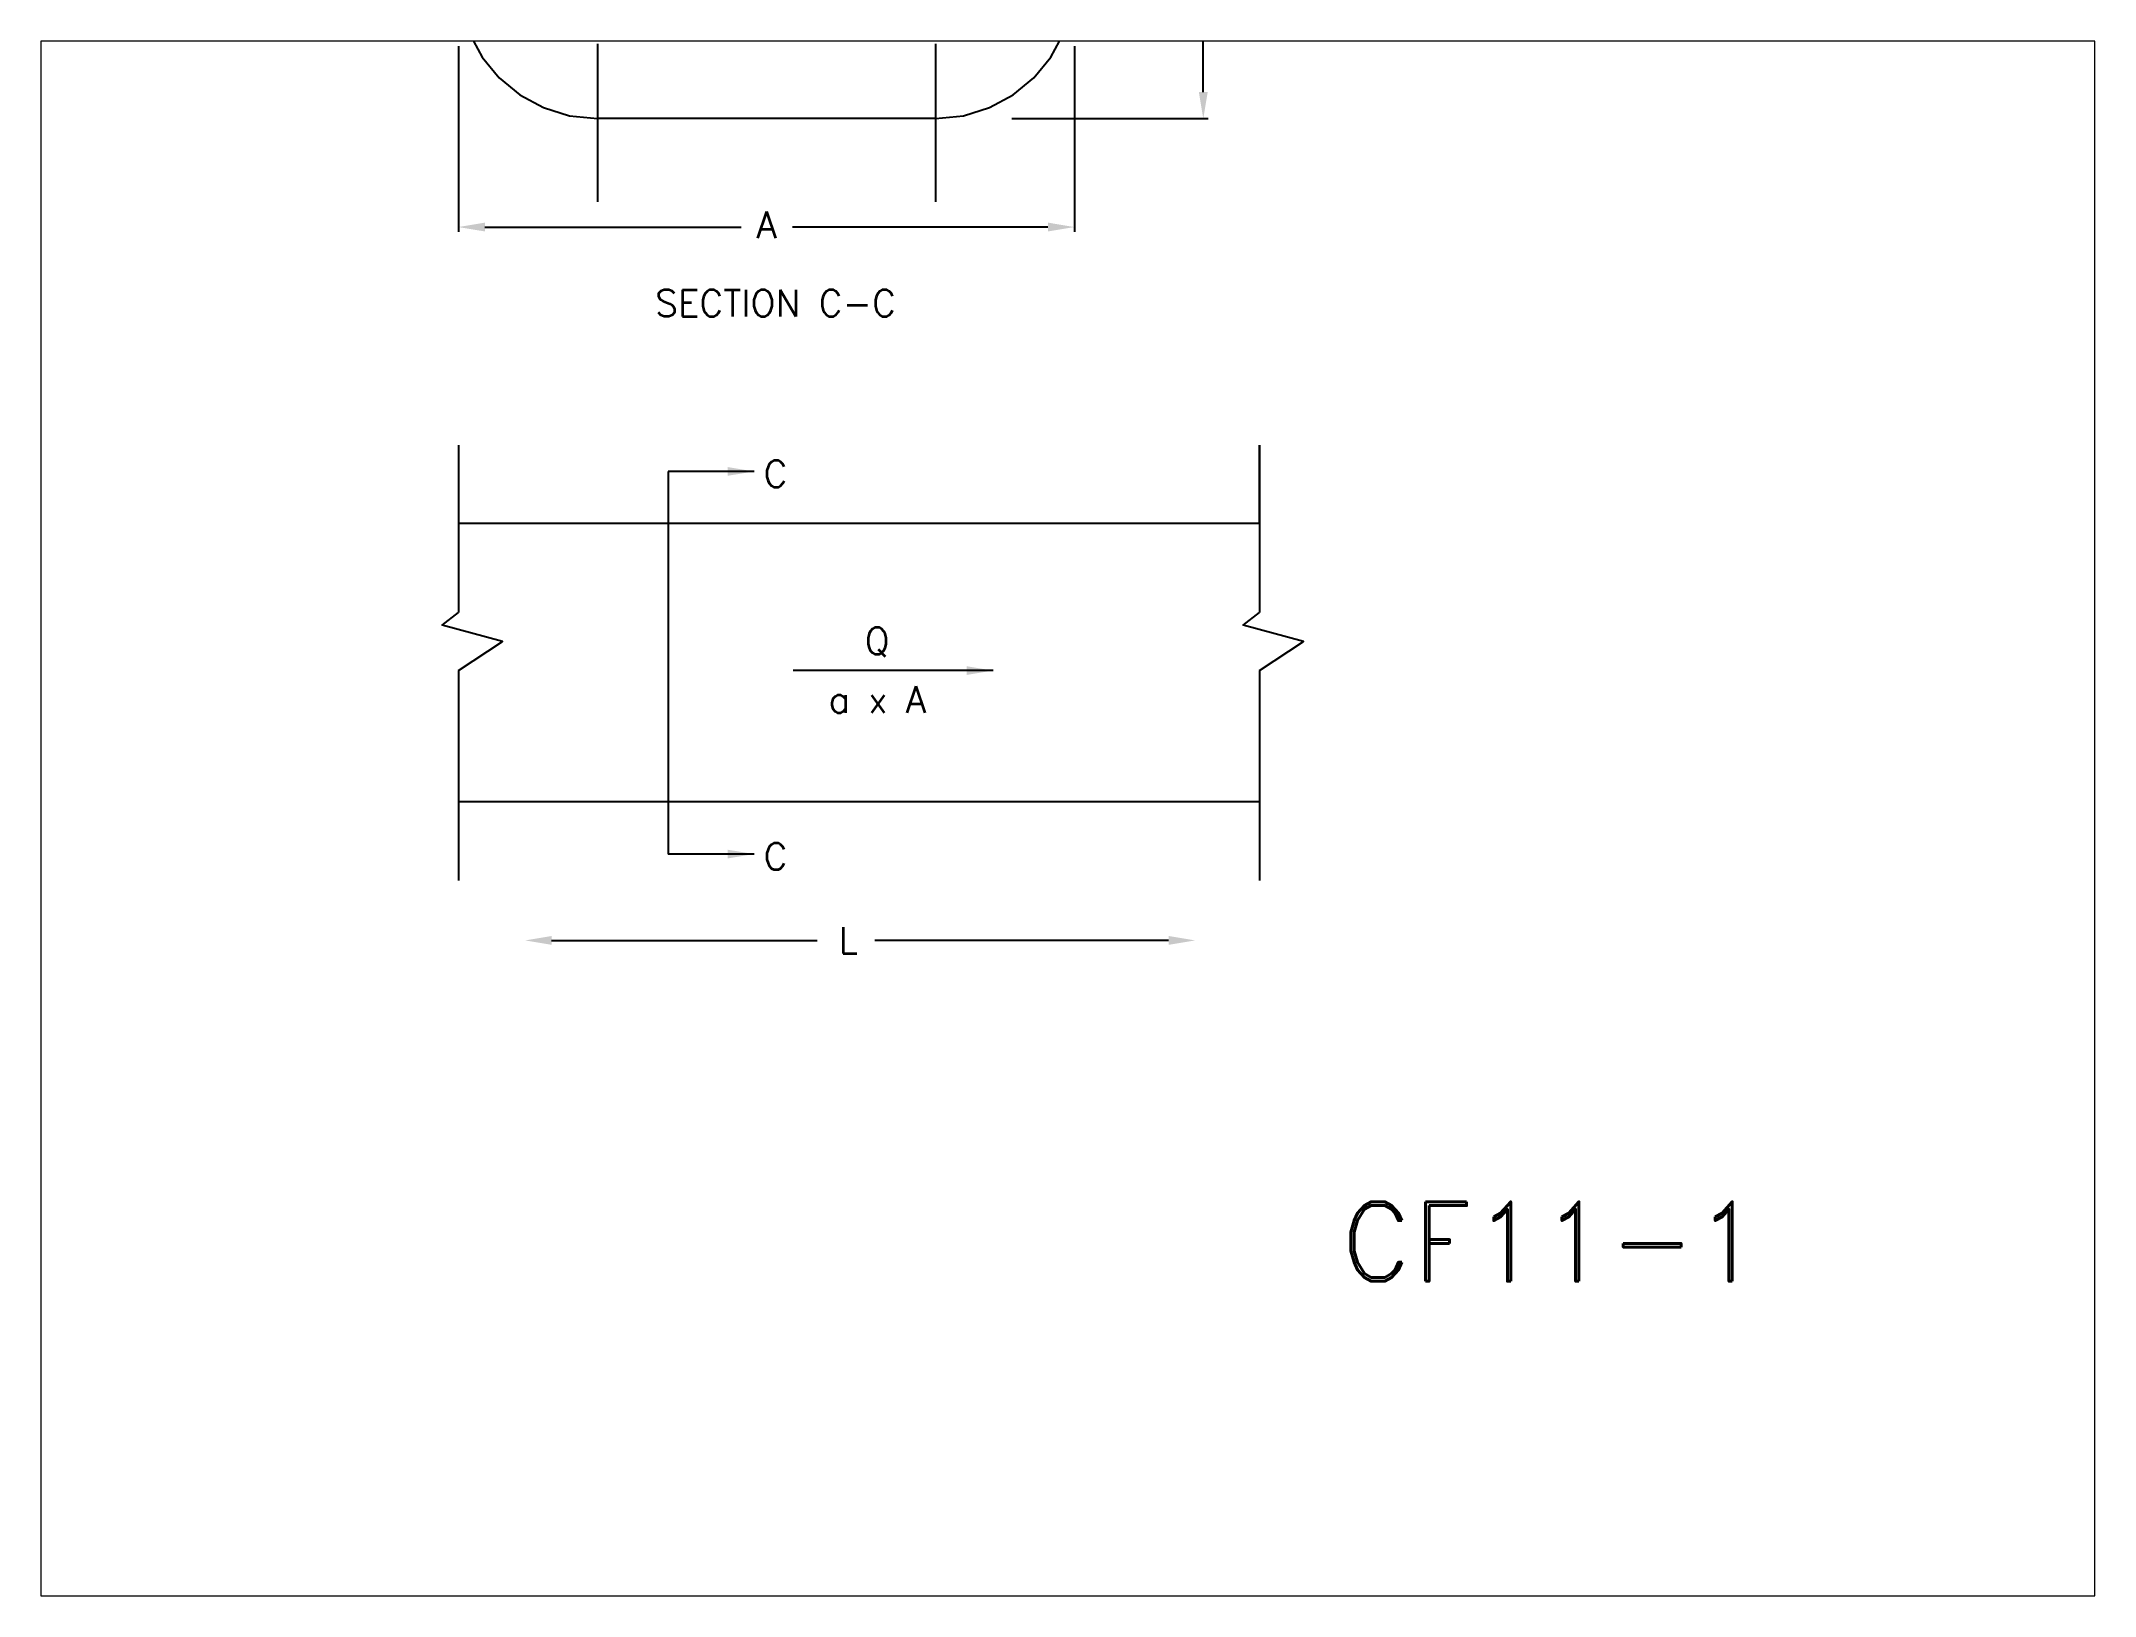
# Paper-space layout 'Layout1' of a CAD drawing. Extents: x 3 to 13.5, y 1.3 to 9.2.
# The model-space entities are those that its viewports show. They can reach past a viewport. Long polylines and large blocks are cut down to what shows.
import ezdxf
from ezdxf.enums import TextEntityAlignment as Align

# ---------------------------------------------------------------- set-up
doc = ezdxf.new("R2010")
doc.units = 0
doc.header["$LTSCALE"] = 5
doc.header["$MEASUREMENT"] = 0
doc.linetypes.add('CENTER', pattern=[2, 1.25, -0.25, 0.25, -0.25])
doc.layers.get('0').update_dxf_attribs({"linetype": 'CONTINUOUS'})
doc.layers.get('DEFPOINTS').update_dxf_attribs({"linetype": 'CONTINUOUS'})
for name, color, linetype in [('2', 3, 'CENTER'), ('DIM', 7, 'CONTINUOUS'), ('TITLE', 7, 'CONTINUOUS'), ('VPORT', 7, 'CONTINUOUS')]:
    doc.layers.add(name, color=color, linetype=linetype)
doc.styles.add('ROMAND', font='ROMAND')
doc.styles.add('ROMANS', font='ROMANS.shx', dxfattribs={"height": 1})
doc.dimstyles.get("Standard").update_dxf_attribs({"dimtxt": 0.18, "dimasz": 1, "dimexe": 0.18, "dimexo": 0.0625, "dimgap": 0.09, "dimtad": 0, "dimtih": 1, "dimtoh": 1, "dimdec": 4, "dimzin": 0, "dimtxsty": 'STANDARD', "dimcen": 1, "dimazin": 3, "dimtfac": 1, "dimtdec": 4, "dimtofl": 0, "dimtmove": 0, "dimatfit": 3, "dimtolj": 1, "dimtzin": 0})

msp = doc.modelspace()

# ---------------------------------------------------------------- linework, layer by layer
for p, q in [((38.418, 49.511), (25.668, 49.511)), ((20.418, 37.191), (20.418, 34.224)), ((50.649, 37.191), (50.649, 34.224)), ((50.649, 34.224), (50.649, 37.191)), ((28.333, 36.194), (28.333, 21.753)), ((50.649, 34.224), (20.418, 34.224)), ((20.418, 34.224), (20.418, 30.866)), ((50.649, 34.224), (50.649, 30.866)), ((20.418, 28.678), (20.418, 20.756)), ((50.649, 28.678), (50.649, 20.756)), ((50.649, 23.724), (20.418, 23.724)), ((23.934, 18.494), (33.953, 18.494)), ((47.221, 18.494), (36.14, 18.494))]:
    msp.add_line(p, q)
for points in [[(20.418, 28.678), (22.085, 29.775), (19.803, 30.388), (20.418, 30.866)], [(50.649, 28.678), (52.316, 29.775), (50.035, 30.388), (50.649, 30.866)]]:
    msp.add_lwpolyline(points)
for centre, start, end in [((25.668, 54.761), 90, 270), ((38.418, 54.761), 270, 90)]:
    msp.add_arc(centre, 5.25, start, end)
for points in [[(23.934, 18.661), (23.934, 18.327), (22.934, 18.494)], [(47.221, 18.661), (47.221, 18.327), (48.221, 18.494)]]:
    msp.add_solid(points)
at = {"layer": '2'}
for p, q in [((25.668, 52.335), (25.668, 49.511)), ((38.418, 52.335), (38.418, 49.511)), ((25.668, 49.511), (25.668, 46.364)), ((38.418, 49.511), (38.418, 46.364))]:
    msp.add_line(p, q, dxfattribs=at)
at = {"layer": 'DEFPOINTS', "color": 0, "linetype": 'BYBLOCK'}
msp.add_point((18.168, 51.761), dxfattribs=at)
at = {"layer": 'DIM'}
for p, q in [((48.53, 50.511), (48.53, 53.616)), ((20.418, 52.249), (20.418, 45.237)), ((43.668, 52.249), (43.668, 45.237)), ((41.309, 49.511), (48.71, 49.511)), ((21.418, 45.417), (31.094, 45.417)), ((42.668, 45.417), (33.03, 45.417))]:
    msp.add_line(p, q, dxfattribs=at)
for points in [[(48.364, 50.511), (48.697, 50.511), (48.53, 49.511)], [(21.418, 45.584), (21.418, 45.251), (20.418, 45.417)], [(42.668, 45.584), (42.668, 45.251), (43.668, 45.417)]]:
    msp.add_solid(points, dxfattribs=at)

# ---------------------------------------------------------------- texts
at = {"layer": 'DIM', "style": 'ROMANS'}
for s, p in [('SECTION C-C', (32.386, 42.546)), ('C', (32.386, 36.106)), ('Q', (36.22, 29.751)), ('a x A', (36.224, 27.586)), ('C', (32.386, 21.666)), ('L', (35.134, 18.5))]:
    msp.add_text(s, height=1, dxfattribs=at).set_placement(p, align=Align.MIDDLE)
at = {"layer": 'DIM', "insert": (32.043, 45.502), "char_height": 1, "attachment_point": 5, "style": 'ROMANS'}
msp.add_mtext('\\A1;A', dxfattribs=at)
at = {"layer": 'TITLE', "style": 'ROMAND'}
msp.add_text('CF11-1', height=3, dxfattribs=at).set_placement((53.709, 5.632))

# ---------------------------------------------------------------- leaders
for points in [[(31.581, 36.194), (28.333, 36.194)], [(40.598, 28.678), (33.052, 28.678)], [(31.581, 21.753), (28.333, 21.753)]]:
    msp.add_leader(points, dimstyle='STANDARD', override={"dimgap": 0.09, "dimtad": 0})

psp = doc.layouts.get("Layout1")

# ---------------------------------------------------------------- viewports
at = {"layer": 'VPORT'}
psp.add_viewport(center=(8.248, 5.222), size=(10.479, 7.93279), view_center_point=(43.422, 23.094), view_height=58.68117, dxfattribs=at)

doc.saveas('drawing.dxf')
